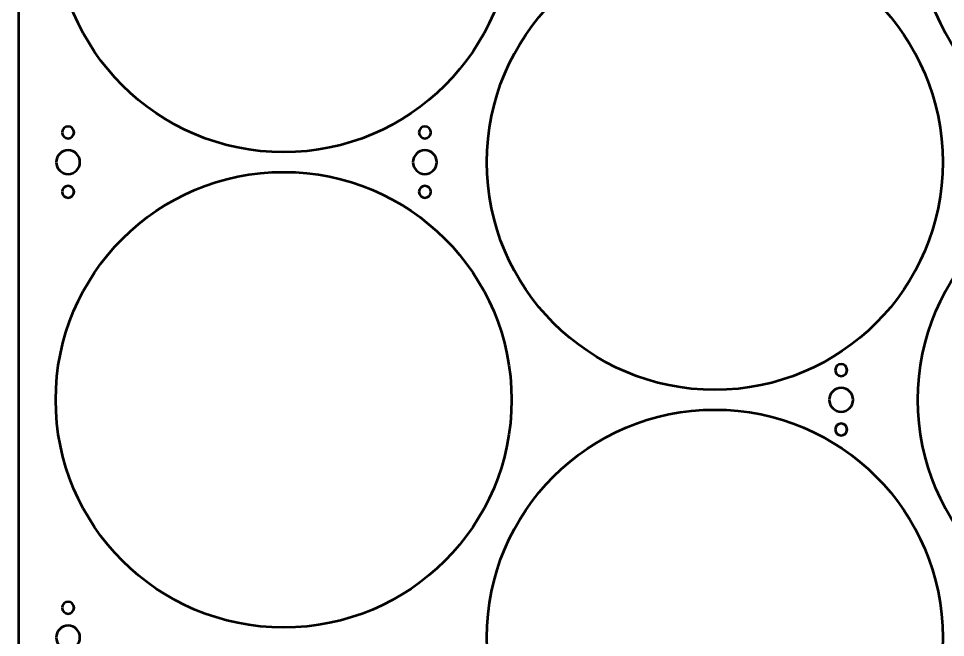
# Model space of a CAD drawing. Header units: centimetres. Extents: x -23 to 23, y -25.2 to 25.2.
# Drawn here: x -23 to 0.38, y -6 to 9.62 of the extents above; entities that cross this region are included whole.
import ezdxf

# ---------------------------------------------------------------- set-up
doc = ezdxf.new("R2010")
doc.units = ezdxf.units.CM
doc.header["$MEASUREMENT"] = 0
doc.layers.add('Layer 1', color=7, linetype='Continuous')

msp = doc.modelspace()

# ---------------------------------------------------------------- linework, layer by layer
at = {"layer": 'Layer 1', "lineweight": 53}
for centre in [(-16.3125, 12), (5.4375, 12), (-5.4375, 6), (-16.3125, 0), (5.4375, 0), (-5.4375, -6)]:
    msp.add_ellipse(centre, major_axis=(0, 5.75), ratio=1, dxfattribs=at)
for points, knots in [([(-23, -24.75), (-23, -24.75), (-23, 24.75), (-23, 24.75), (-23, 24.75), (-23, 25.02614), (-22.77614, 25.25), (-22.5, 25.25), (-22.5, 25.25), (-22.5, 25.25), (22.5, 25.25), (22.5, 25.25), (22.5, 25.25), (22.77614, 25.25), (23, 25.02614), (23, 24.75), (23, 24.75), (23, 24.75), (23, -24.75), (23, -24.75), (23, -24.75), (23, -25.02614), (22.77614, -25.25), (22.5, -25.25), (22.5, -25.25), (22.5, -25.25), (-22.5, -25.25), (-22.5, -25.25), (-22.5, -25.25), (-22.77614, -25.25), (-23, -25.02614), (-23, -24.75)], [0, 0, 0, 0, 0.11111111, 0.11111111, 0.11111111, 0.11111111, 0.22222222, 0.22222222, 0.22222222, 0.22222222, 0.33333333, 0.33333333, 0.33333333, 0.33333333, 0.44444444, 0.44444444, 0.44444444, 0.44444444, 0.55555556, 0.55555556, 0.55555556, 0.55555556, 0.66666667, 0.66666667, 0.66666667, 0.66666667, 0.77777778, 0.77777778, 0.77777778, 0.77777778, 1, 1, 1, 1]), ([(-21.9, 6.75), (-21.9, 6.83284), (-21.83284, 6.9), (-21.75, 6.9), (-21.75, 6.9), (-21.66716, 6.9), (-21.6, 6.83284), (-21.6, 6.75), (-21.6, 6.75), (-21.6, 6.66716), (-21.66716, 6.6), (-21.75, 6.6), (-21.75, 6.6), (-21.83284, 6.6), (-21.9, 6.66716), (-21.9, 6.75)], [0, 0, 0, 0, 0.2, 0.2, 0.2, 0.2, 0.4, 0.4, 0.4, 0.4, 0.6, 0.6, 0.6, 0.6, 1, 1, 1, 1]), ([(-12.9, 6.75), (-12.9, 6.83284), (-12.83284, 6.9), (-12.75, 6.9), (-12.75, 6.9), (-12.66716, 6.9), (-12.6, 6.83284), (-12.6, 6.75), (-12.6, 6.75), (-12.6, 6.66716), (-12.66716, 6.6), (-12.75, 6.6), (-12.75, 6.6), (-12.83284, 6.6), (-12.9, 6.66716), (-12.9, 6.75)], [0, 0, 0, 0, 0.2, 0.2, 0.2, 0.2, 0.4, 0.4, 0.4, 0.4, 0.6, 0.6, 0.6, 0.6, 1, 1, 1, 1]), ([(-22.05, 6), (-22.05, 6.16569), (-21.91569, 6.3), (-21.75, 6.3), (-21.75, 6.3), (-21.58431, 6.3), (-21.45, 6.16569), (-21.45, 6), (-21.45, 6), (-21.45, 5.83431), (-21.58431, 5.7), (-21.75, 5.7), (-21.75, 5.7), (-21.91569, 5.7), (-22.05, 5.83431), (-22.05, 6)], [0, 0, 0, 0, 0.2, 0.2, 0.2, 0.2, 0.4, 0.4, 0.4, 0.4, 0.6, 0.6, 0.6, 0.6, 1, 1, 1, 1]), ([(-13.05, 6), (-13.05, 6.16569), (-12.91569, 6.3), (-12.75, 6.3), (-12.75, 6.3), (-12.58431, 6.3), (-12.45, 6.16569), (-12.45, 6), (-12.45, 6), (-12.45, 5.83431), (-12.58431, 5.7), (-12.75, 5.7), (-12.75, 5.7), (-12.91569, 5.7), (-13.05, 5.83431), (-13.05, 6)], [0, 0, 0, 0, 0.2, 0.2, 0.2, 0.2, 0.4, 0.4, 0.4, 0.4, 0.6, 0.6, 0.6, 0.6, 1, 1, 1, 1]), ([(-21.9, 5.25), (-21.9, 5.33284), (-21.83284, 5.4), (-21.75, 5.4), (-21.75, 5.4), (-21.66716, 5.4), (-21.6, 5.33284), (-21.6, 5.25), (-21.6, 5.25), (-21.6, 5.16716), (-21.66716, 5.1), (-21.75, 5.1), (-21.75, 5.1), (-21.83284, 5.1), (-21.9, 5.16716), (-21.9, 5.25)], [0, 0, 0, 0, 0.2, 0.2, 0.2, 0.2, 0.4, 0.4, 0.4, 0.4, 0.6, 0.6, 0.6, 0.6, 1, 1, 1, 1]), ([(-12.9, 5.25), (-12.9, 5.33284), (-12.83284, 5.4), (-12.75, 5.4), (-12.75, 5.4), (-12.66716, 5.4), (-12.6, 5.33284), (-12.6, 5.25), (-12.6, 5.25), (-12.6, 5.16716), (-12.66716, 5.1), (-12.75, 5.1), (-12.75, 5.1), (-12.83284, 5.1), (-12.9, 5.16716), (-12.9, 5.25)], [0, 0, 0, 0, 0.2, 0.2, 0.2, 0.2, 0.4, 0.4, 0.4, 0.4, 0.6, 0.6, 0.6, 0.6, 1, 1, 1, 1]), ([(-2.4, 0.75), (-2.4, 0.83284), (-2.33284, 0.9), (-2.25, 0.9), (-2.25, 0.9), (-2.16716, 0.9), (-2.1, 0.83284), (-2.1, 0.75), (-2.1, 0.75), (-2.1, 0.66716), (-2.16716, 0.6), (-2.25, 0.6), (-2.25, 0.6), (-2.33284, 0.6), (-2.4, 0.66716), (-2.4, 0.75)], [0, 0, 0, 0, 0.2, 0.2, 0.2, 0.2, 0.4, 0.4, 0.4, 0.4, 0.6, 0.6, 0.6, 0.6, 1, 1, 1, 1]), ([(-2.55, 0), (-2.55, 0.16569), (-2.41569, 0.3), (-2.25, 0.3), (-2.25, 0.3), (-2.08431, 0.3), (-1.95, 0.16569), (-1.95, 0), (-1.95, 0), (-1.95, -0.16569), (-2.08431, -0.3), (-2.25, -0.3), (-2.25, -0.3), (-2.41569, -0.3), (-2.55, -0.16569), (-2.55, 0)], [0, 0, 0, 0, 0.2, 0.2, 0.2, 0.2, 0.4, 0.4, 0.4, 0.4, 0.6, 0.6, 0.6, 0.6, 1, 1, 1, 1]), ([(-2.4, -0.75), (-2.4, -0.66716), (-2.33284, -0.6), (-2.25, -0.6), (-2.25, -0.6), (-2.16716, -0.6), (-2.1, -0.66716), (-2.1, -0.75), (-2.1, -0.75), (-2.1, -0.83284), (-2.16716, -0.9), (-2.25, -0.9), (-2.25, -0.9), (-2.33284, -0.9), (-2.4, -0.83284), (-2.4, -0.75)], [0, 0, 0, 0, 0.2, 0.2, 0.2, 0.2, 0.4, 0.4, 0.4, 0.4, 0.6, 0.6, 0.6, 0.6, 1, 1, 1, 1]), ([(-21.9, -5.25), (-21.9, -5.16716), (-21.83284, -5.1), (-21.75, -5.1), (-21.75, -5.1), (-21.66716, -5.1), (-21.6, -5.16716), (-21.6, -5.25), (-21.6, -5.25), (-21.6, -5.33284), (-21.66716, -5.4), (-21.75, -5.4), (-21.75, -5.4), (-21.83284, -5.4), (-21.9, -5.33284), (-21.9, -5.25)], [0, 0, 0, 0, 0.2, 0.2, 0.2, 0.2, 0.4, 0.4, 0.4, 0.4, 0.6, 0.6, 0.6, 0.6, 1, 1, 1, 1]), ([(-22.05, -6), (-22.05, -5.83431), (-21.91569, -5.7), (-21.75, -5.7), (-21.75, -5.7), (-21.58431, -5.7), (-21.45, -5.83431), (-21.45, -6), (-21.45, -6), (-21.45, -6.16569), (-21.58431, -6.3), (-21.75, -6.3), (-21.75, -6.3), (-21.91569, -6.3), (-22.05, -6.16569), (-22.05, -6)], [0, 0, 0, 0, 0.2, 0.2, 0.2, 0.2, 0.4, 0.4, 0.4, 0.4, 0.6, 0.6, 0.6, 0.6, 1, 1, 1, 1])]:
    msp.add_open_spline(points, degree=3, knots=knots, dxfattribs=at)

doc.saveas('drawing.dxf')
